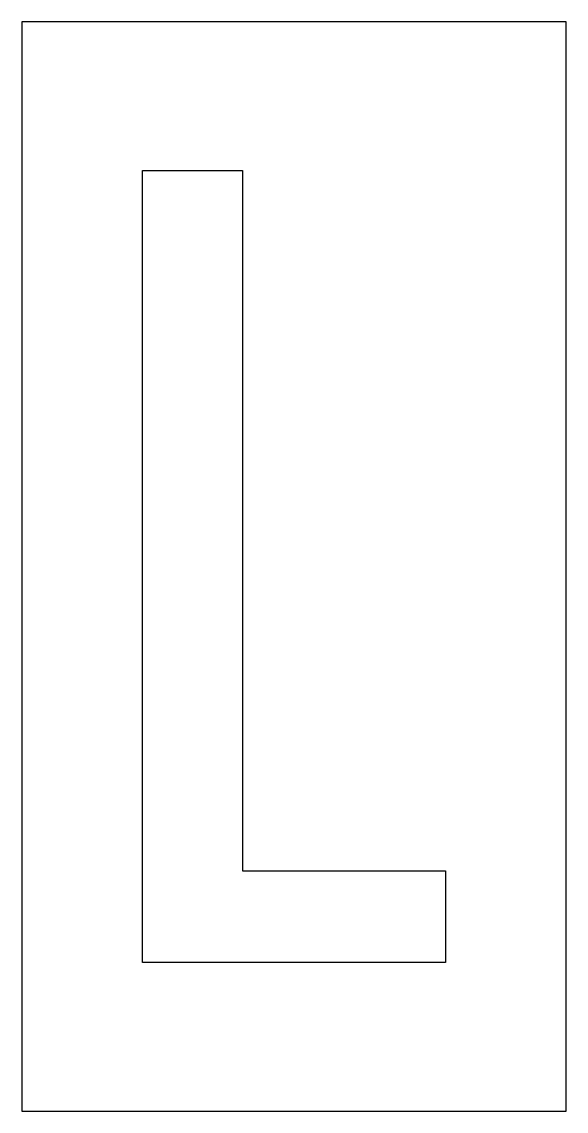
# Model space of a CAD drawing. Extents: x 0 to 11, y 0 to 22.
import ezdxf

# ---------------------------------------------------------------- set-up
doc = ezdxf.new("R2010")
doc.units = 0
doc.layers.add('CUT', color=7, linetype='Continuous')
doc.layers.add('OUTSIDE', color=1, linetype='Continuous')

msp = doc.modelspace()

# ---------------------------------------------------------------- linework, layer by layer
at = {"layer": 'CUT'}
msp.add_lwpolyline([(2.4402, 3.0029), (2.4402, 19), (4.4606, 18.9979), (4.4614, 4.8528), (8.5598, 4.8512), (8.5598, 3)], close=True, dxfattribs=at)
at = {"layer": 'OUTSIDE'}
msp.add_lwpolyline([(0, 0), (11, 0), (11, 22), (0, 22)], close=True, dxfattribs=at)

doc.saveas('drawing.dxf')
